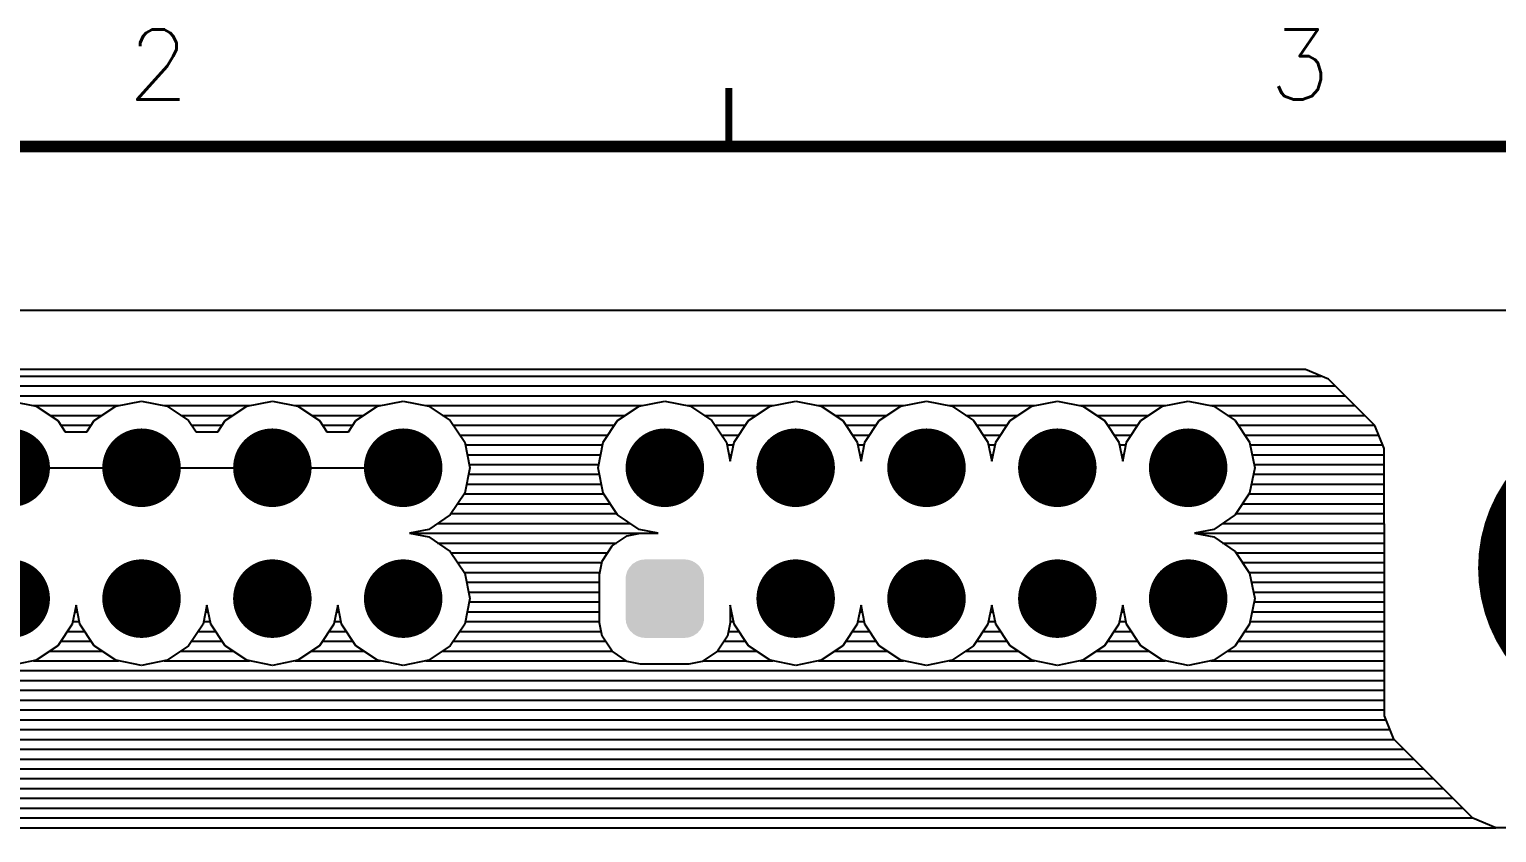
# Model space of a CAD drawing. Extents: x 295 to 953, y 10 to 290.
# Drawn here: x 559.6 to 622.3, y 255.7 to 290 of the extents above; entities that cross this region are included whole.
import ezdxf
from ezdxf.enums import TextEntityAlignment as Align

# ---------------------------------------------------------------- set-up
doc = ezdxf.new("R2010")
doc.units = 0
doc.header["$LTSCALE"] = 5
doc.header["$MEASUREMENT"] = 0
doc.layers.get('0').update_dxf_attribs({"linetype": 'CONTINUOUS', "lineweight": 25})
doc.layers.add('문자', color=4, linetype='CONTINUOUS')
doc.layers.add('테두리', color=3, linetype='CONTINUOUS')
doc.styles.get("Standard").update_dxf_attribs({"font": 'simplex.shx'})

# ---------------------------------------------------------------- blocks, each defined once
blk = doc.blocks.new('C')
at = {"layer": '테두리'}
for points, const_width in [([(112.5, 287.5), (112.5, 285)], 0.3), ([(15, 285), (15, 15), (405, 15), (405, 285), (15, 285)], 0.5)]:
    blk.add_lwpolyline(points, dxfattribs=dict(at, const_width=const_width))
at = {"layer": '문자'}
for s, p in [('2', (88.125, 288.5)), ('3', (136.875, 288.5))]:
    blk.add_text(s, height=3, dxfattribs=at).set_placement(p, align=Align.MIDDLE)

msp = doc.modelspace()

# ---------------------------------------------------------------- linework, layer by layer
for p, q in [((845.877, 277.997), (529.077, 277.997)), ((529.362, 275.197), (614.775, 275.197)), ((614.098, 275.477), (530.038, 275.477)), ((615.087, 275.069), (614.098, 275.477)), ((528.764, 274.778), (615.372, 274.778)), ((617.06, 273.096), (615.087, 275.069)), ((528.345, 274.359), (615.792, 274.359)), ((558.8, 274.135), (559.889, 273.918)), ((559.772, 273.94), (563.41, 273.94)), ((559.889, 273.918), (560.811, 273.303)), ((562.37, 273.303), (563.292, 273.918)), ((563.292, 273.918), (564.388, 274.135)), ((564.388, 274.135), (565.477, 273.918)), ((565.36, 273.94), (568.998, 273.94)), ((565.477, 273.918), (566.399, 273.303)), ((567.958, 273.303), (568.88, 273.918)), ((568.88, 273.918), (569.976, 274.135)), ((569.976, 274.135), (571.065, 273.918)), ((570.948, 273.94), (574.586, 273.94)), ((571.065, 273.918), (571.987, 273.303)), ((573.546, 273.303), (574.468, 273.918)), ((574.468, 273.918), (575.564, 274.135)), ((575.564, 274.135), (576.653, 273.918)), ((576.536, 273.94), (585.762, 273.94)), ((576.653, 273.918), (577.575, 273.303)), ((584.722, 273.303), (585.644, 273.918)), ((585.644, 273.918), (586.74, 274.135)), ((586.74, 274.135), (587.829, 273.918)), ((587.712, 273.94), (591.35, 273.94)), ((587.829, 273.918), (588.751, 273.303)), ((590.31, 273.303), (591.232, 273.918)), ((591.232, 273.918), (592.328, 274.135)), ((592.328, 274.135), (593.417, 273.918)), ((593.3, 273.94), (596.938, 273.94)), ((593.417, 273.918), (594.339, 273.303)), ((595.898, 273.303), (596.82, 273.918)), ((596.82, 273.918), (597.916, 274.135)), ((597.916, 274.135), (599.005, 273.918)), ((598.888, 273.94), (602.526, 273.94)), ((599.005, 273.918), (599.927, 273.303)), ((601.486, 273.303), (602.408, 273.918)), ((602.408, 273.918), (603.504, 274.135)), ((603.504, 274.135), (604.593, 273.918)), ((604.476, 273.94), (608.114, 273.94)), ((604.593, 273.918), (605.515, 273.303)), ((607.074, 273.303), (607.996, 273.918)), ((607.996, 273.918), (609.092, 274.135)), ((609.092, 274.135), (610.181, 273.918)), ((610.064, 273.94), (616.211, 273.94)), ((610.181, 273.918), (611.103, 273.303)), ((560.482, 273.521), (562.7, 273.521)), ((560.811, 273.303), (561.13, 272.822)), ((562.052, 272.822), (562.37, 273.303)), ((566.07, 273.521), (568.288, 273.521)), ((566.399, 273.303), (566.718, 272.822)), ((567.64, 272.822), (567.958, 273.303)), ((571.658, 273.521), (573.876, 273.521)), ((571.987, 273.303), (572.306, 272.822)), ((573.228, 272.822), (573.546, 273.303)), ((577.246, 273.521), (585.052, 273.521)), ((577.575, 273.303), (578.19, 272.375)), ((584.108, 272.375), (584.722, 273.303)), ((588.422, 273.521), (590.64, 273.521)), ((588.751, 273.303), (589.366, 272.375)), ((589.696, 272.375), (590.31, 273.303)), ((594.01, 273.521), (596.228, 273.521)), ((594.339, 273.303), (594.954, 272.375)), ((595.284, 272.375), (595.898, 273.303)), ((599.598, 273.521), (601.816, 273.521)), ((599.927, 273.303), (600.542, 272.375)), ((600.872, 272.375), (601.486, 273.303)), ((605.186, 273.521), (607.404, 273.521)), ((605.515, 273.303), (606.13, 272.375)), ((606.46, 272.375), (607.074, 273.303)), ((610.774, 273.521), (616.63, 273.521)), ((611.103, 273.303), (611.718, 272.375)), ((560.945, 273.102), (562.236, 273.102)), ((561.13, 272.822), (562.052, 272.822)), ((566.533, 273.102), (567.824, 273.102)), ((566.718, 272.822), (567.64, 272.822)), ((572.121, 273.102), (573.412, 273.102)), ((572.306, 272.822), (573.228, 272.822)), ((577.709, 273.102), (584.588, 273.102)), ((577.989, 272.683), (584.309, 272.683)), ((588.885, 273.102), (590.176, 273.102)), ((589.165, 272.683), (589.897, 272.683)), ((594.473, 273.102), (595.764, 273.102)), ((594.753, 272.683), (595.485, 272.683)), ((600.061, 273.102), (601.352, 273.102)), ((600.341, 272.683), (601.073, 272.683)), ((605.649, 273.102), (606.94, 273.102)), ((605.929, 272.683), (606.661, 272.683)), ((611.237, 273.102), (617.049, 273.102)), ((611.517, 272.683), (617.233, 272.683)), ((617.468, 272.107), (617.06, 273.096)), ((578.19, 272.375), (578.408, 271.286)), ((578.212, 272.264), (584.085, 272.264)), ((583.89, 271.286), (584.108, 272.375)), ((589.366, 272.375), (589.534, 271.565)), ((589.388, 272.264), (589.673, 272.264)), ((589.534, 271.565), (589.696, 272.375)), ((594.954, 272.375), (595.122, 271.565)), ((594.976, 272.264), (595.261, 272.264)), ((595.122, 271.565), (595.284, 272.375)), ((600.542, 272.375), (600.71, 271.565)), ((600.564, 272.264), (600.849, 272.264)), ((600.71, 271.565), (600.872, 272.375)), ((606.13, 272.375), (606.298, 271.565)), ((606.152, 272.264), (606.437, 272.264)), ((606.298, 271.565), (606.46, 272.375)), ((611.718, 272.375), (611.936, 271.286)), ((611.74, 272.264), (617.406, 272.264)), ((617.474, 265.698), (617.468, 272.107)), ((578.296, 271.844), (584.001, 271.844)), ((578.38, 271.425), (583.918, 271.425)), ((589.472, 271.844), (589.589, 271.844)), ((595.06, 271.844), (595.177, 271.844)), ((600.648, 271.844), (600.765, 271.844)), ((606.236, 271.844), (606.353, 271.844)), ((611.824, 271.844), (617.468, 271.844)), ((611.908, 271.425), (617.468, 271.425)), ((558.8, 271.286), (564.388, 271.286)), ((564.388, 271.286), (569.976, 271.286)), ((569.976, 271.286), (575.564, 271.286)), ((578.408, 271.286), (578.19, 270.196)), ((578.352, 271.006), (583.946, 271.006)), ((584.108, 270.196), (583.89, 271.286)), ((611.936, 271.286), (611.718, 270.196)), ((611.88, 271.006), (617.468, 271.006)), ((578.19, 270.196), (577.575, 269.274)), ((578.173, 270.168), (584.124, 270.168)), ((578.268, 270.587), (584.029, 270.587)), ((584.722, 269.274), (584.108, 270.196)), ((611.718, 270.196), (611.103, 269.274)), ((611.701, 270.168), (617.468, 270.168)), ((611.796, 270.587), (617.468, 270.587)), ((577.894, 269.749), (584.404, 269.749)), ((611.422, 269.749), (617.468, 269.749)), ((577.575, 269.274), (576.653, 268.654)), ((577.033, 268.911), (585.264, 268.911)), ((577.614, 269.33), (584.683, 269.33)), ((585.644, 268.654), (584.722, 269.274)), ((611.103, 269.274), (610.181, 268.654)), ((610.561, 268.911), (617.468, 268.911)), ((611.142, 269.33), (617.468, 269.33)), ((576.653, 268.654), (575.837, 268.492)), ((575.837, 268.492), (586.46, 268.492)), ((575.837, 268.492), (576.653, 268.33)), ((576.653, 268.33), (577.575, 267.715)), ((584.488, 267.95), (585.136, 268.38)), ((585.136, 268.38), (585.706, 268.492)), ((586.46, 268.492), (585.644, 268.654)), ((585.706, 268.492), (586.46, 268.492)), ((610.181, 268.654), (609.365, 268.492)), ((609.365, 268.492), (617.468, 268.492)), ((609.365, 268.492), (610.181, 268.33)), ((610.181, 268.33), (611.103, 267.715)), ((577.033, 268.073), (584.678, 268.073)), ((577.575, 267.715), (578.19, 266.787)), ((577.614, 267.653), (584.292, 267.653)), ((584.057, 267.301), (584.488, 267.95)), ((610.561, 268.073), (617.468, 268.073)), ((611.103, 267.715), (611.718, 266.787)), ((611.142, 267.653), (617.468, 267.653)), ((577.894, 267.234), (584.046, 267.234)), ((583.946, 266.731), (584.057, 267.301)), ((611.422, 267.234), (617.468, 267.234)), ((578.173, 266.815), (583.962, 266.815)), ((578.19, 266.787), (578.408, 265.698)), ((578.268, 266.396), (583.946, 266.396)), ((583.946, 264.669), (583.946, 266.731)), ((611.701, 266.815), (617.468, 266.815)), ((611.718, 266.787), (611.936, 265.698)), ((611.796, 266.396), (617.468, 266.396)), ((578.352, 265.977), (583.946, 265.977)), ((611.88, 265.977), (617.468, 265.977)), ((561.594, 265.424), (561.426, 264.608)), ((561.532, 265.139), (561.649, 265.139)), ((561.756, 264.608), (561.594, 265.424)), ((567.182, 265.424), (567.014, 264.608)), ((567.12, 265.139), (567.237, 265.139)), ((567.344, 264.608), (567.182, 265.424)), ((572.77, 265.424), (572.602, 264.608)), ((572.708, 265.139), (572.825, 265.139)), ((572.932, 264.608), (572.77, 265.424)), ((578.408, 265.698), (578.19, 264.608)), ((578.296, 265.139), (583.946, 265.139)), ((578.38, 265.558), (583.946, 265.558)), ((589.696, 264.608), (589.534, 265.424)), ((589.534, 265.424), (589.534, 264.669)), ((589.534, 265.139), (589.589, 265.139)), ((595.122, 265.424), (594.954, 264.608)), ((595.06, 265.139), (595.177, 265.139)), ((595.284, 264.608), (595.122, 265.424)), ((600.71, 265.424), (600.542, 264.608)), ((600.648, 265.139), (600.765, 265.139)), ((600.872, 264.608), (600.71, 265.424)), ((606.298, 265.424), (606.13, 264.608)), ((606.236, 265.139), (606.353, 265.139)), ((606.46, 264.608), (606.298, 265.424)), ((611.936, 265.698), (611.718, 264.608)), ((611.824, 265.139), (617.474, 265.139)), ((611.908, 265.558), (617.474, 265.558)), ((617.474, 260.691), (617.474, 265.698)), ((561.426, 264.608), (560.811, 263.686)), ((561.448, 264.72), (561.733, 264.72)), ((562.37, 263.686), (561.756, 264.608)), ((567.014, 264.608), (566.399, 263.686)), ((567.036, 264.72), (567.321, 264.72)), ((567.958, 263.686), (567.344, 264.608)), ((572.602, 264.608), (571.987, 263.686)), ((572.624, 264.72), (572.909, 264.72)), ((573.546, 263.686), (572.932, 264.608)), ((578.19, 264.608), (577.575, 263.686)), ((578.212, 264.72), (583.946, 264.72)), ((584.057, 264.099), (583.946, 264.669)), ((589.534, 264.669), (589.416, 264.099)), ((589.534, 264.72), (589.673, 264.72)), ((590.31, 263.686), (589.696, 264.608)), ((594.954, 264.608), (594.339, 263.686)), ((594.976, 264.72), (595.261, 264.72)), ((595.898, 263.686), (595.284, 264.608)), ((600.542, 264.608), (599.927, 263.686)), ((600.564, 264.72), (600.849, 264.72)), ((601.486, 263.686), (600.872, 264.608)), ((606.13, 264.608), (605.515, 263.686)), ((606.152, 264.72), (606.437, 264.72)), ((607.074, 263.686), (606.46, 264.608)), ((611.718, 264.608), (611.103, 263.686)), ((611.74, 264.72), (617.474, 264.72)), ((560.945, 263.882), (562.236, 263.882)), ((561.225, 264.301), (561.957, 264.301)), ((566.533, 263.882), (567.824, 263.882)), ((566.813, 264.301), (567.545, 264.301)), ((572.121, 263.882), (573.412, 263.882)), ((572.401, 264.301), (573.133, 264.301)), ((577.709, 263.882), (584.197, 263.882)), ((577.989, 264.301), (584.018, 264.301)), ((584.488, 263.451), (584.057, 264.099)), ((589.416, 264.099), (588.986, 263.451)), ((589.277, 263.882), (590.176, 263.882)), ((589.455, 264.301), (589.897, 264.301)), ((594.473, 263.882), (595.764, 263.882)), ((594.753, 264.301), (595.485, 264.301)), ((600.061, 263.882), (601.352, 263.882)), ((600.341, 264.301), (601.073, 264.301)), ((605.649, 263.882), (606.94, 263.882)), ((605.929, 264.301), (606.661, 264.301)), ((611.237, 263.882), (617.474, 263.882)), ((611.517, 264.301), (617.474, 264.301)), ((560.811, 263.686), (559.889, 263.066)), ((560.482, 263.462), (562.7, 263.462)), ((563.292, 263.066), (562.37, 263.686)), ((566.399, 263.686), (565.477, 263.066)), ((566.07, 263.462), (568.288, 263.462)), ((568.88, 263.066), (567.958, 263.686)), ((571.987, 263.686), (571.065, 263.066)), ((571.658, 263.462), (573.876, 263.462)), ((574.468, 263.066), (573.546, 263.686)), ((577.575, 263.686), (576.653, 263.066)), ((577.246, 263.462), (584.482, 263.462)), ((585.136, 263.021), (584.488, 263.451)), ((588.986, 263.451), (588.338, 263.021)), ((588.992, 263.462), (590.64, 263.462)), ((591.232, 263.066), (590.31, 263.686)), ((594.339, 263.686), (593.417, 263.066)), ((594.01, 263.462), (596.228, 263.462)), ((596.82, 263.066), (595.898, 263.686)), ((599.927, 263.686), (599.005, 263.066)), ((599.598, 263.462), (601.816, 263.462)), ((602.408, 263.066), (601.486, 263.686)), ((605.515, 263.686), (604.593, 263.066)), ((605.186, 263.462), (607.404, 263.462)), ((607.996, 263.066), (607.074, 263.686)), ((611.103, 263.686), (610.181, 263.066)), ((610.774, 263.462), (617.474, 263.462)), ((549.859, 262.624), (617.474, 262.624)), ((559.889, 263.066), (558.8, 262.848)), ((559.772, 263.043), (563.41, 263.043)), ((564.388, 262.848), (563.292, 263.066)), ((565.477, 263.066), (564.388, 262.848)), ((565.36, 263.043), (568.998, 263.043)), ((569.976, 262.848), (568.88, 263.066)), ((571.065, 263.066), (569.976, 262.848)), ((570.948, 263.043), (574.586, 263.043)), ((575.564, 262.848), (574.468, 263.066)), ((576.653, 263.066), (575.564, 262.848)), ((576.536, 263.043), (585.097, 263.043)), ((585.706, 262.904), (585.136, 263.021)), ((587.768, 262.904), (585.706, 262.904)), ((588.338, 263.021), (587.768, 262.904)), ((588.377, 263.043), (591.35, 263.043)), ((592.328, 262.848), (591.232, 263.066)), ((593.417, 263.066), (592.328, 262.848)), ((593.3, 263.043), (596.938, 263.043)), ((597.916, 262.848), (596.82, 263.066)), ((599.005, 263.066), (597.916, 262.848)), ((598.888, 263.043), (602.526, 263.043)), ((603.504, 262.848), (602.408, 263.066)), ((604.593, 263.066), (603.504, 262.848)), ((604.476, 263.043), (608.114, 263.043)), ((609.092, 262.848), (607.996, 263.066)), ((610.181, 263.066), (609.092, 262.848)), ((610.064, 263.043), (617.474, 263.043)), ((549.859, 262.205), (617.474, 262.205)), ((549.859, 261.786), (617.474, 261.786)), ((549.859, 261.367), (617.474, 261.367)), ((549.859, 260.948), (617.474, 260.948)), ((549.859, 260.529), (617.535, 260.529)), ((549.859, 260.11), (617.708, 260.11)), ((617.881, 259.702), (617.474, 260.691)), ((549.859, 259.691), (617.893, 259.691)), ((621.251, 256.332), (617.881, 259.702)), ((549.859, 259.271), (618.312, 259.271)), ((549.859, 258.852), (618.731, 258.852)), ((549.859, 258.433), (619.15, 258.433)), ((549.859, 258.014), (619.569, 258.014)), ((549.859, 257.595), (619.988, 257.595)), ((553.402, 257.176), (620.407, 257.176)), ((554.43, 256.757), (620.826, 256.757)), ((554.815, 256.338), (621.245, 256.338)), ((622.24, 255.919), (621.251, 256.332)), ((555.061, 255.919), (622.24, 255.919)), ((633.656, 255.919), (622.24, 255.919))]:
    msp.add_line(p, q)
for points, const_width in [([(624.774, 267, 1), (631.374, 267, 1)], 6.599), ([(557.961, 271.286, 1), (559.638, 271.286, 1)], 1.676), ([(563.549, 271.286, 1), (565.226, 271.286, 1)], 1.676), ([(569.137, 271.286, 1), (570.814, 271.286, 1)], 1.676), ([(574.725, 271.286, 1), (576.402, 271.286, 1)], 1.676), ([(585.901, 271.286, 1), (587.578, 271.286, 1)], 1.676), ([(591.489, 271.286, 1), (593.166, 271.286, 1)], 1.676), ([(597.077, 271.286, 1), (598.754, 271.286, 1)], 1.676), ([(602.665, 271.286, 1), (604.342, 271.286, 1)], 1.676), ([(608.253, 271.286, 1), (609.93, 271.286, 1)], 1.676), ([(557.961, 265.698, 1), (559.638, 265.698, 1)], 1.676), ([(563.549, 265.698, 1), (565.226, 265.698, 1)], 1.676), ([(569.137, 265.698, 1), (570.814, 265.698, 1)], 1.676), ([(574.725, 265.698, 1), (576.402, 265.698, 1)], 1.676), ([(591.489, 265.698, 1), (593.166, 265.698, 1)], 1.676), ([(597.077, 265.698, 1), (598.754, 265.698, 1)], 1.676), ([(602.665, 265.698, 1), (604.342, 265.698, 1)], 1.676), ([(608.253, 265.698, 1), (609.93, 265.698, 1)], 1.676)]:
    msp.add_lwpolyline(points, format="xyb", close=True, dxfattribs=dict(const_width=const_width))
for points in [[(585.155, 266.91), (585.232, 267.041), (588.328, 266.91), (588.242, 267.041)], [(585.232, 267.041), (585.262, 267.071), (588.242, 267.041), (588.222, 267.071)], [(585.262, 267.071), (585.366, 267.181), (588.222, 267.071), (588.108, 267.181)], [(585.366, 267.181), (585.403, 267.205), (588.108, 267.181), (588.083, 267.205)], [(585.403, 267.205), (585.528, 267.286), (588.083, 267.205), (587.944, 267.286)], [(585.528, 267.286), (585.574, 267.303), (587.944, 267.286), (587.916, 267.303)], [(585.574, 267.303), (585.709, 267.352), (587.916, 267.303), (587.758, 267.352)], [(585.709, 267.352), (585.779, 267.36), (587.758, 267.352), (587.731, 267.36)], [(585.779, 267.36), (585.901, 267.374), (587.731, 267.36), (587.578, 267.374)], [(585.063, 266.536), (585.077, 266.689), (588.416, 266.536), (588.398, 266.689)], [(585.063, 264.859), (585.063, 266.536), (588.416, 264.859), (588.416, 266.536)], [(585.077, 266.689), (585.089, 266.728), (588.398, 266.689), (588.394, 266.728)], [(585.089, 266.728), (585.134, 266.874), (588.394, 266.728), (588.341, 266.874)], [(585.134, 266.874), (585.155, 266.91), (588.341, 266.874), (588.328, 266.91)], [(585.081, 264.706), (585.063, 264.859), (588.402, 264.706), (588.416, 264.859)], [(585.085, 264.667), (585.081, 264.706), (588.39, 264.667), (588.402, 264.706)], [(585.138, 264.521), (585.085, 264.667), (588.345, 264.521), (588.39, 264.667)], [(585.151, 264.486), (585.138, 264.521), (588.324, 264.486), (588.345, 264.521)], [(585.237, 264.354), (585.151, 264.486), (588.247, 264.354), (588.324, 264.486)], [(585.257, 264.324), (585.237, 264.354), (588.218, 264.324), (588.247, 264.354)], [(585.371, 264.215), (585.257, 264.324), (588.113, 264.215), (588.218, 264.324)], [(585.396, 264.19), (585.371, 264.215), (588.076, 264.19), (588.113, 264.215)], [(585.535, 264.109), (585.396, 264.19), (587.951, 264.109), (588.076, 264.19)], [(585.563, 264.093), (585.535, 264.109), (587.905, 264.093), (587.951, 264.109)], [(585.722, 264.043), (585.563, 264.093), (587.77, 264.043), (587.905, 264.093)], [(585.748, 264.035), (585.722, 264.043), (587.7, 264.035), (587.77, 264.043)], [(585.901, 264.021), (585.748, 264.035), (587.578, 264.021), (587.7, 264.035)]]:
    msp.add_solid(points)

# ---------------------------------------------------------------- block references
msp.add_blockref('C', (476.978, 0))

doc.saveas('drawing.dxf')
